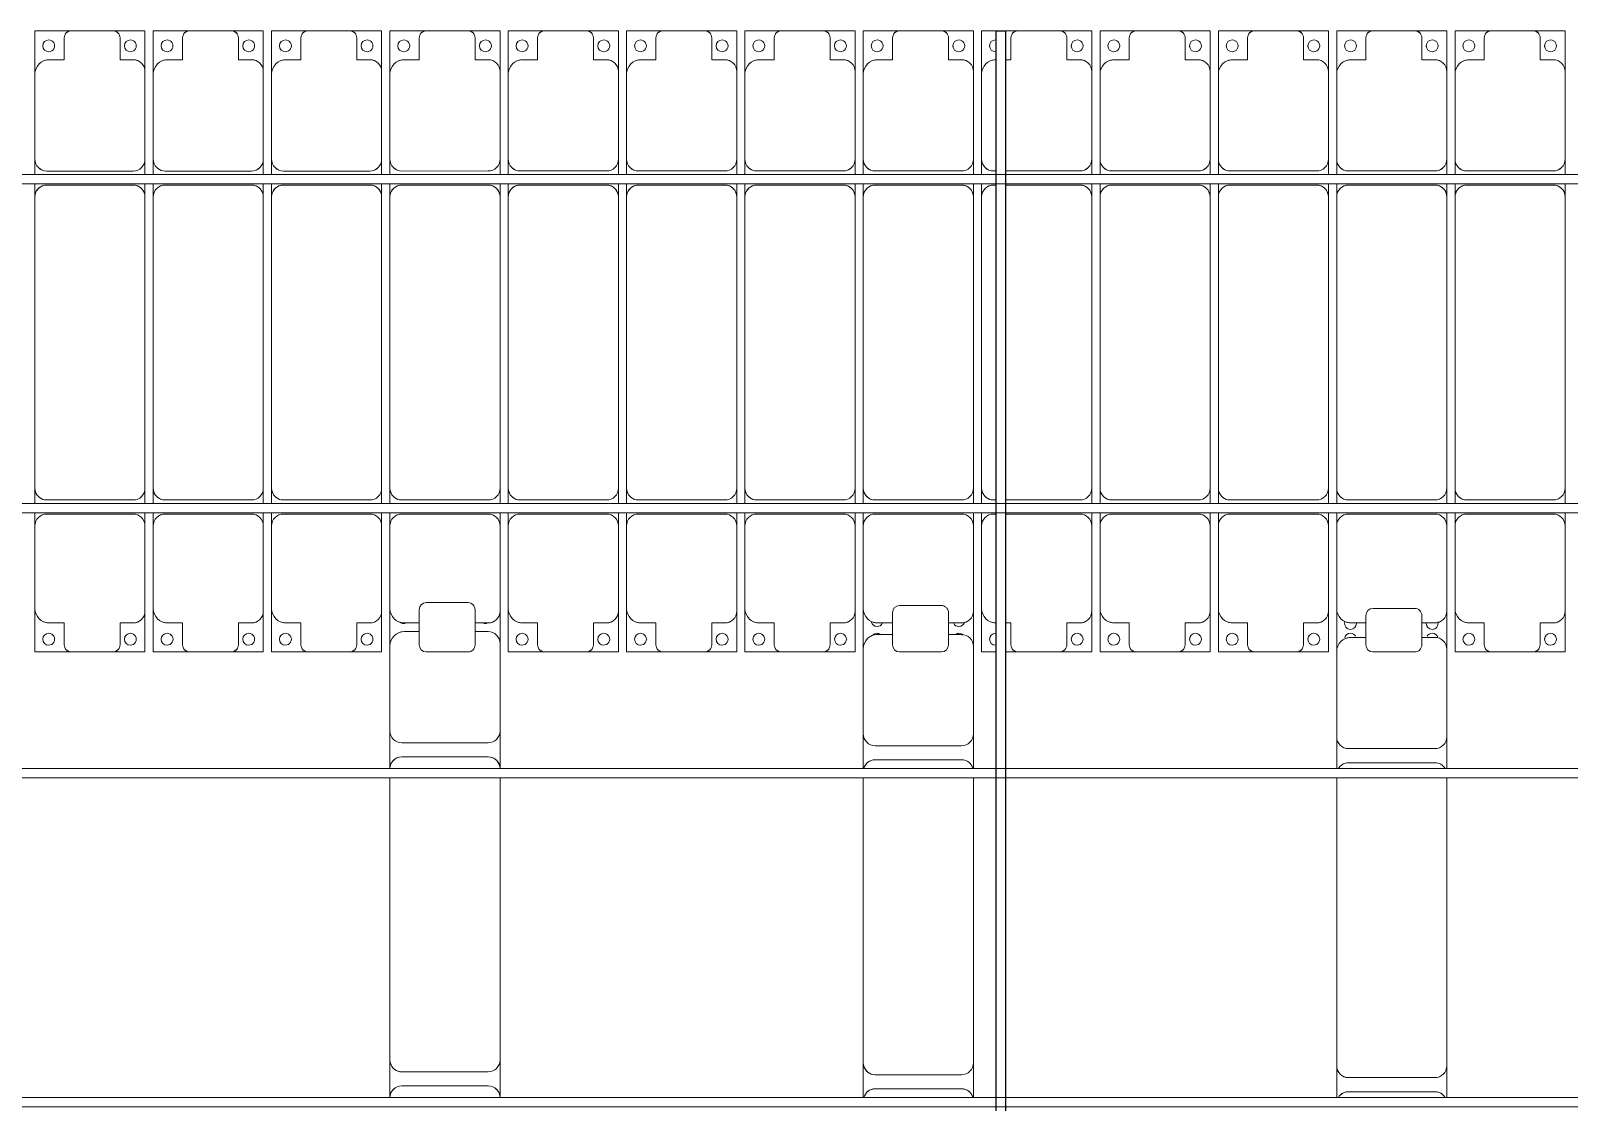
# Model space of a CAD drawing. Header units: millimetres. Extents: x -178706 to 107777, y -87310 to 933.
# Drawn here: x -36641 to -30141, y -44021 to -39494 of the extents above; entities that cross this region are included whole.
import ezdxf

# ---------------------------------------------------------------- set-up
doc = ezdxf.new("R2010")
doc.units = ezdxf.units.MM
doc.layers.add('A-GENM', color=13, linetype='Continuous', lineweight=9)
doc.layers.add('S-BEAM', color=12, linetype='Continuous', lineweight=9)

# ---------------------------------------------------------------- blocks, each defined once
blk = doc.blocks.new('Dầm C52 - Dầm C52-22346-BỐ TRÍ KHUNG KẾT CẤU BÈ PIN 04')
at = {"layer": 'S-BEAM', "color": 1}
for p, q in [((-87623.4, 20), (87623.4, 20)), ((87623.4, -20), (-87623.4, -20))]:
    blk.add_line(p, q, dxfattribs=at)
blk = doc.blocks.new('Dầm C52 - Hộp 40x60-15955-BỐ TRÍ KHUNG KẾT CẤU BÈ PIN 04')
at = {"layer": 'S-BEAM', "color": 3, "lineweight": 25}
for p, q in [((-20146.3, 20), (20146.3, 20)), ((20146.3, 20), (20146.3, -20)), ((20146.3, -20), (-20146.3, -20))]:
    blk.add_line(p, q, dxfattribs=at)
blk = doc.blocks.new('Dải phao đi lại kèm đỡ invester - DẢI PHAO ĐI LẠI-17150-BỐ TRÍ KHUNG KẾT CẤU BÈ PIN 04')
at = {"layer": 'A-GENM', "color": 7}
for p, q in [((7758.4, 1312.2), (7911.8, 1312.2)), ((7758.4, 1129.7), (7758.4, 1312.2)), ((8088.2, 1312.2), (7911.8, 1312.2)), ((8088.2, 1312.2), (8223.4, 1312.2)), ((8223.4, 1312.2), (8223.4, 1139.7)), ((8258.4, 1312.2), (8411.8, 1312.2)), ((8258.4, 1129.7), (8258.4, 1312.2)), ((8588.2, 1312.2), (8411.8, 1312.2)), ((8588.2, 1312.2), (8723.4, 1312.2)), ((8723.4, 1312.2), (8723.4, 1139.7)), ((8758.4, 1312.2), (8911.8, 1312.2)), ((8758.4, 1129.7), (8758.4, 1312.2)), ((9088.2, 1312.2), (8911.8, 1312.2)), ((9088.2, 1312.2), (9223.4, 1312.2)), ((9223.4, 1312.2), (9223.4, 1139.7)), ((9258.4, 1312.2), (9411.8, 1312.2)), ((9258.4, 1129.7), (9258.4, 1312.2)), ((9588.2, 1312.2), (9411.8, 1312.2)), ((9588.2, 1312.2), (9723.4, 1312.2)), ((9723.4, 1312.2), (9723.4, 1139.7)), ((9758.4, 1312.2), (9911.8, 1312.2)), ((9758.4, 1129.7), (9758.4, 1312.2)), ((10088.2, 1312.2), (9911.8, 1312.2)), ((10088.2, 1312.2), (10223.4, 1312.2)), ((10223.4, 1312.2), (10223.4, 1139.7)), ((10258.4, 1312.2), (10411.8, 1312.2)), ((10258.4, 1129.7), (10258.4, 1312.2)), ((10588.2, 1312.2), (10411.8, 1312.2)), ((10588.2, 1312.2), (10723.4, 1312.2)), ((10723.4, 1312.2), (10723.4, 1139.7)), ((10758.4, 1312.2), (10911.8, 1312.2)), ((10758.4, 1129.7), (10758.4, 1312.2)), ((11088.2, 1312.2), (10911.8, 1312.2)), ((11088.2, 1312.2), (11223.4, 1312.2)), ((11223.4, 1312.2), (11223.4, 1139.7)), ((11258.4, 1312.2), (11411.8, 1312.2)), ((11258.4, 1129.7), (11258.4, 1312.2)), ((11588.2, 1312.2), (11411.8, 1312.2)), ((11588.2, 1312.2), (11723.4, 1312.2)), ((11723.4, 1312.2), (11723.4, 1139.7)), ((11758.4, 1312.2), (11819.8, 1312.2)), ((11758.4, 1129.7), (11758.4, 1312.2)), ((11859.8, 1312.2), (11911.8, 1312.2)), ((12088.2, 1312.2), (11911.8, 1312.2)), ((12088.2, 1312.2), (12223.4, 1312.2)), ((12223.4, 1312.2), (12223.4, 1139.7)), ((12258.4, 1312.2), (12411.8, 1312.2)), ((12258.4, 1129.7), (12258.4, 1312.2)), ((12588.2, 1312.2), (12411.8, 1312.2)), ((12588.2, 1312.2), (12723.4, 1312.2)), ((12723.4, 1312.2), (12723.4, 1139.7)), ((12758.4, 1312.2), (12911.8, 1312.2)), ((12758.4, 1129.7), (12758.4, 1312.2)), ((13088.2, 1312.2), (12911.8, 1312.2)), ((13088.2, 1312.2), (13223.4, 1312.2)), ((13223.4, 1312.2), (13223.4, 1139.7)), ((13258.4, 1312.2), (13411.8, 1312.2)), ((13258.4, 1129.7), (13258.4, 1312.2)), ((13588.2, 1312.2), (13411.8, 1312.2)), ((13588.2, 1312.2), (13723.4, 1312.2)), ((13723.4, 1312.2), (13723.4, 1139.7)), ((13758.4, 1312.2), (13911.8, 1312.2)), ((13758.4, 1129.7), (13758.4, 1312.2)), ((14088.2, 1312.2), (13911.8, 1312.2)), ((14088.2, 1312.2), (14223.4, 1312.2)), ((14223.4, 1312.2), (14223.4, 1139.7)), ((7881.8, 1282.2), (7881.8, 1189.7)), ((8118.2, 1189.7), (8118.2, 1282.2)), ((8381.8, 1282.2), (8381.8, 1189.7)), ((8618.2, 1189.7), (8618.2, 1282.2)), ((8881.8, 1282.2), (8881.8, 1189.7)), ((9118.2, 1189.7), (9118.2, 1282.2)), ((9381.8, 1282.2), (9381.8, 1189.7)), ((9618.2, 1189.7), (9618.2, 1282.2)), ((9881.8, 1282.2), (9881.8, 1189.7)), ((10118.2, 1189.7), (10118.2, 1282.2)), ((10381.8, 1282.2), (10381.8, 1189.7)), ((10618.2, 1189.7), (10618.2, 1282.2)), ((10881.8, 1282.2), (10881.8, 1189.7)), ((11118.2, 1189.7), (11118.2, 1282.2)), ((11381.8, 1282.2), (11381.8, 1189.7)), ((11618.2, 1189.7), (11618.2, 1282.2)), ((11881.8, 1282.2), (11881.8, 1189.7)), ((12118.2, 1189.7), (12118.2, 1282.2)), ((12381.8, 1282.2), (12381.8, 1189.7)), ((12618.2, 1189.7), (12618.2, 1282.2)), ((12881.8, 1282.2), (12881.8, 1189.7)), ((13118.2, 1189.7), (13118.2, 1282.2)), ((13381.8, 1282.2), (13381.8, 1189.7)), ((13618.2, 1189.7), (13618.2, 1282.2)), ((13881.8, 1282.2), (13881.8, 1189.7)), ((14118.2, 1189.7), (14118.2, 1282.2)), ((7881.8, 1189.7), (7818.4, 1189.7)), ((8173.4, 1189.7), (8118.2, 1189.7)), ((8381.8, 1189.7), (8318.4, 1189.7)), ((8673.4, 1189.7), (8618.2, 1189.7)), ((8881.8, 1189.7), (8818.4, 1189.7)), ((9173.4, 1189.7), (9118.2, 1189.7)), ((9381.8, 1189.7), (9318.4, 1189.7)), ((9673.4, 1189.7), (9618.2, 1189.7)), ((9881.8, 1189.7), (9818.4, 1189.7)), ((10173.4, 1189.7), (10118.2, 1189.7)), ((10381.8, 1189.7), (10318.4, 1189.7)), ((10673.4, 1189.7), (10618.2, 1189.7)), ((10881.8, 1189.7), (10818.4, 1189.7)), ((11173.4, 1189.7), (11118.2, 1189.7)), ((11381.8, 1189.7), (11318.4, 1189.7)), ((11673.4, 1189.7), (11618.2, 1189.7)), ((11881.8, 1189.7), (11859.8, 1189.7)), ((12173.4, 1189.7), (12118.2, 1189.7)), ((12381.8, 1189.7), (12318.4, 1189.7)), ((12673.4, 1189.7), (12618.2, 1189.7)), ((12881.8, 1189.7), (12818.4, 1189.7)), ((13173.4, 1189.7), (13118.2, 1189.7)), ((13381.8, 1189.7), (13318.4, 1189.7)), ((13673.4, 1189.7), (13618.2, 1189.7)), ((13881.8, 1189.7), (13818.4, 1189.7)), ((14173.4, 1189.7), (14118.2, 1189.7)), ((7758.4, 1129.7), (7758.4, 769.7)), ((8223.4, 769.7), (8223.4, 1139.7)), ((8258.4, 1129.7), (8258.4, 769.7)), ((8723.4, 769.7), (8723.4, 1139.7)), ((8758.4, 1129.7), (8758.4, 769.7)), ((9223.4, 769.7), (9223.4, 1139.7)), ((9258.4, 1129.7), (9258.4, 769.7)), ((9723.4, 769.7), (9723.4, 1139.7)), ((9758.4, 1129.7), (9758.4, 769.7)), ((10223.4, 769.7), (10223.4, 1139.7)), ((10258.4, 1129.7), (10258.4, 769.7)), ((10723.4, 769.7), (10723.4, 1139.7)), ((10758.4, 1129.7), (10758.4, 769.7)), ((11223.4, 769.7), (11223.4, 1139.7)), ((11258.4, 1129.7), (11258.4, 769.7)), ((11723.4, 769.7), (11723.4, 1139.7)), ((11758.4, 1129.7), (11758.4, 769.7)), ((12223.4, 769.7), (12223.4, 1139.7)), ((12258.4, 1129.7), (12258.4, 769.7)), ((12723.4, 769.7), (12723.4, 1139.7)), ((12758.4, 1129.7), (12758.4, 769.7)), ((13223.4, 769.7), (13223.4, 1139.7)), ((13258.4, 1129.7), (13258.4, 769.7)), ((13723.4, 769.7), (13723.4, 1139.7)), ((13758.4, 1129.7), (13758.4, 769.7)), ((14223.4, 769.7), (14223.4, 1139.7)), ((7758.4, 705.3), (7758.4, 769.7)), ((7808.4, 719.7), (8173.4, 719.7)), ((8223.4, 769.7), (8223.4, 705.3)), ((8258.4, 705.3), (8258.4, 769.7)), ((8308.4, 719.7), (8673.4, 719.7)), ((8723.4, 769.7), (8723.4, 705.3)), ((8758.4, 705.3), (8758.4, 769.7)), ((8808.4, 719.7), (9173.4, 719.7)), ((9223.4, 769.7), (9223.4, 705.3)), ((9258.4, 705.3), (9258.4, 769.7)), ((9308.4, 719.7), (9673.4, 719.7)), ((9723.4, 769.7), (9723.4, 705.3)), ((9758.4, 705.3), (9758.4, 769.7)), ((9808.4, 719.7), (10173.4, 719.7)), ((10223.4, 769.7), (10223.4, 705.3)), ((10258.4, 705.3), (10258.4, 769.7)), ((10308.4, 719.7), (10673.4, 719.7)), ((10723.4, 769.7), (10723.4, 705.3)), ((10758.4, 705.3), (10758.4, 769.7)), ((10808.4, 719.7), (11173.4, 719.7)), ((11223.4, 769.7), (11223.4, 705.3)), ((11258.4, 705.3), (11258.4, 769.7)), ((11308.4, 719.7), (11673.4, 719.7)), ((11723.4, 769.7), (11723.4, 705.3)), ((11758.4, 705.3), (11758.4, 769.7)), ((11808.4, 719.7), (11819.8, 719.7)), ((11859.8, 719.7), (12173.4, 719.7)), ((12223.4, 769.7), (12223.4, 705.3)), ((12258.4, 705.3), (12258.4, 769.7)), ((12308.4, 719.7), (12673.4, 719.7)), ((12723.4, 769.7), (12723.4, 705.3)), ((12758.4, 705.3), (12758.4, 769.7)), ((12808.4, 719.7), (13173.4, 719.7)), ((13223.4, 769.7), (13223.4, 705.3)), ((13258.4, 705.3), (13258.4, 769.7)), ((13308.4, 719.7), (13673.4, 719.7)), ((13723.4, 769.7), (13723.4, 705.3)), ((13758.4, 705.3), (13758.4, 769.7)), ((13808.4, 719.7), (14173.4, 719.7)), ((14223.4, 769.7), (14223.4, 705.3)), ((7758.4, 610.3), (7758.4, 665.3)), ((8173.4, 660.3), (7808.4, 660.3)), ((8223.4, 665.3), (8223.4, 610.3)), ((8258.4, 610.3), (8258.4, 665.3)), ((8673.4, 660.3), (8308.4, 660.3)), ((8723.4, 665.3), (8723.4, 610.3)), ((8758.4, 610.3), (8758.4, 665.3)), ((9173.4, 660.3), (8808.4, 660.3)), ((9223.4, 665.3), (9223.4, 610.3)), ((9258.4, 610.3), (9258.4, 665.3)), ((9673.4, 660.3), (9308.4, 660.3)), ((9723.4, 665.3), (9723.4, 610.3)), ((9758.4, 610.3), (9758.4, 665.3)), ((10173.4, 660.3), (9808.4, 660.3)), ((10223.4, 665.3), (10223.4, 610.3)), ((10258.4, 610.3), (10258.4, 665.3)), ((10673.4, 660.3), (10308.4, 660.3)), ((10723.4, 665.3), (10723.4, 610.3)), ((10758.4, 610.3), (10758.4, 665.3)), ((11173.4, 660.3), (10808.4, 660.3)), ((11223.4, 665.3), (11223.4, 610.3)), ((11258.4, 610.3), (11258.4, 665.3)), ((11673.4, 660.3), (11308.4, 660.3)), ((11723.4, 665.3), (11723.4, 610.3)), ((11758.4, 610.3), (11758.4, 665.3)), ((11819.8, 660.3), (11808.4, 660.3)), ((12173.4, 660.3), (11859.8, 660.3)), ((12223.4, 665.3), (12223.4, 610.3)), ((12258.4, 610.3), (12258.4, 665.3)), ((12673.4, 660.3), (12308.4, 660.3)), ((12723.4, 665.3), (12723.4, 610.3)), ((12758.4, 610.3), (12758.4, 665.3)), ((13173.4, 660.3), (12808.4, 660.3)), ((13223.4, 665.3), (13223.4, 610.3)), ((13258.4, 610.3), (13258.4, 665.3)), ((13673.4, 660.3), (13308.4, 660.3)), ((13723.4, 665.3), (13723.4, 610.3)), ((13758.4, 610.3), (13758.4, 665.3)), ((14173.4, 660.3), (13808.4, 660.3)), ((14223.4, 665.3), (14223.4, 610.3)), ((7758.4, 610.3), (7758.4, -620.3)), ((8223.4, -620.3), (8223.4, 610.3)), ((8258.4, 610.3), (8258.4, -620.3)), ((8723.4, -620.3), (8723.4, 610.3)), ((8758.4, 610.3), (8758.4, -620.3)), ((9223.4, -620.3), (9223.4, 610.3)), ((9258.4, 610.3), (9258.4, -620.3)), ((9723.4, -620.3), (9723.4, 610.3)), ((9758.4, 610.3), (9758.4, -620.3)), ((10223.4, -620.3), (10223.4, 610.3)), ((10258.4, 610.3), (10258.4, -620.3)), ((10723.4, -620.3), (10723.4, 610.3)), ((10758.4, 610.3), (10758.4, -620.3)), ((11223.4, -620.3), (11223.4, 610.3)), ((11258.4, 610.3), (11258.4, -620.3)), ((11723.4, -620.3), (11723.4, 610.3)), ((11758.4, 610.3), (11758.4, -620.3)), ((12223.4, -620.3), (12223.4, 610.3)), ((12258.4, 610.3), (12258.4, -620.3)), ((12723.4, -620.3), (12723.4, 610.3)), ((12758.4, 610.3), (12758.4, -620.3)), ((13223.4, -620.3), (13223.4, 610.3)), ((13258.4, 610.3), (13258.4, -620.3)), ((13723.4, -620.3), (13723.4, 610.3)), ((13758.4, 610.3), (13758.4, -620.3)), ((14223.4, -620.3), (14223.4, 610.3)), ((7758.4, -684.7), (7758.4, -620.3)), ((8223.4, -620.3), (8223.4, -684.7)), ((8258.4, -684.7), (8258.4, -620.3)), ((8723.4, -620.3), (8723.4, -684.7)), ((8758.4, -684.7), (8758.4, -620.3)), ((9223.4, -620.3), (9223.4, -684.7)), ((9258.4, -684.7), (9258.4, -620.3)), ((9723.4, -620.3), (9723.4, -684.7)), ((9758.4, -684.7), (9758.4, -620.3)), ((10223.4, -620.3), (10223.4, -684.7)), ((10258.4, -684.7), (10258.4, -620.3)), ((10723.4, -620.3), (10723.4, -684.7)), ((10758.4, -684.7), (10758.4, -620.3)), ((11223.4, -620.3), (11223.4, -684.7)), ((11258.4, -684.7), (11258.4, -620.3)), ((11723.4, -620.3), (11723.4, -684.7)), ((11758.4, -684.7), (11758.4, -620.3)), ((12223.4, -620.3), (12223.4, -684.7)), ((12258.4, -684.7), (12258.4, -620.3)), ((12723.4, -620.3), (12723.4, -684.7)), ((12758.4, -684.7), (12758.4, -620.3)), ((13223.4, -620.3), (13223.4, -684.7)), ((13258.4, -684.7), (13258.4, -620.3)), ((13723.4, -620.3), (13723.4, -684.7)), ((13758.4, -684.7), (13758.4, -620.3)), ((14223.4, -620.3), (14223.4, -684.7)), ((7808.4, -670.3), (8173.4, -670.3)), ((8308.4, -670.3), (8673.4, -670.3)), ((8808.4, -670.3), (9173.4, -670.3)), ((9308.4, -670.3), (9673.4, -670.3)), ((9808.4, -670.3), (10173.4, -670.3)), ((10308.4, -670.3), (10673.4, -670.3)), ((10808.4, -670.3), (11173.4, -670.3)), ((11308.4, -670.3), (11673.4, -670.3)), ((11808.4, -670.3), (11819.8, -670.3)), ((11859.8, -670.3), (12173.4, -670.3)), ((12308.4, -670.3), (12673.4, -670.3)), ((12808.4, -670.3), (13173.4, -670.3)), ((13308.4, -670.3), (13673.4, -670.3)), ((13808.4, -670.3), (14173.4, -670.3)), ((7758.4, -779.7), (7758.4, -724.7)), ((7758.4, -779.7), (7758.4, -1129.7)), ((8173.4, -729.7), (7808.4, -729.7)), ((8223.4, -724.7), (8223.4, -779.7)), ((8223.4, -1139.7), (8223.4, -779.7)), ((8258.4, -779.7), (8258.4, -724.7)), ((8258.4, -779.7), (8258.4, -1129.7)), ((8673.4, -729.7), (8308.4, -729.7)), ((8723.4, -724.7), (8723.4, -779.7)), ((8723.4, -1139.7), (8723.4, -779.7)), ((8758.4, -779.7), (8758.4, -724.7)), ((8758.4, -779.7), (8758.4, -1129.7)), ((9173.4, -729.7), (8808.4, -729.7)), ((9223.4, -724.7), (9223.4, -779.7)), ((9223.4, -1139.7), (9223.4, -779.7)), ((9258.4, -779.7), (9258.4, -724.7)), ((9258.4, -779.7), (9258.4, -1129.7)), ((9673.4, -729.7), (9308.4, -729.7)), ((9723.4, -724.7), (9723.4, -779.7)), ((9723.4, -1139.7), (9723.4, -779.7)), ((9758.4, -779.7), (9758.4, -724.7)), ((9758.4, -779.7), (9758.4, -1129.7)), ((10173.4, -729.7), (9808.4, -729.7)), ((10223.4, -724.7), (10223.4, -779.7)), ((10223.4, -1139.7), (10223.4, -779.7)), ((10258.4, -779.7), (10258.4, -724.7)), ((10258.4, -779.7), (10258.4, -1129.7)), ((10673.4, -729.7), (10308.4, -729.7)), ((10723.4, -724.7), (10723.4, -779.7)), ((10723.4, -1139.7), (10723.4, -779.7)), ((10758.4, -779.7), (10758.4, -724.7)), ((10758.4, -779.7), (10758.4, -1129.7)), ((11173.4, -729.7), (10808.4, -729.7)), ((11223.4, -724.7), (11223.4, -779.7)), ((11223.4, -1139.7), (11223.4, -779.7)), ((11258.4, -779.7), (11258.4, -724.7)), ((11258.4, -779.7), (11258.4, -1129.7)), ((11673.4, -729.7), (11308.4, -729.7)), ((11723.4, -724.7), (11723.4, -779.7)), ((11723.4, -1139.7), (11723.4, -779.7)), ((11758.4, -779.7), (11758.4, -724.7)), ((11758.4, -779.7), (11758.4, -1129.7)), ((11819.8, -729.7), (11808.4, -729.7)), ((12173.4, -729.7), (11859.8, -729.7)), ((12223.4, -724.7), (12223.4, -779.7)), ((12223.4, -1139.7), (12223.4, -779.7)), ((12258.4, -779.7), (12258.4, -724.7)), ((12258.4, -779.7), (12258.4, -1129.7)), ((12673.4, -729.7), (12308.4, -729.7)), ((12723.4, -724.7), (12723.4, -779.7)), ((12723.4, -1139.7), (12723.4, -779.7)), ((12758.4, -779.7), (12758.4, -724.7)), ((12758.4, -779.7), (12758.4, -1129.7)), ((13173.4, -729.7), (12808.4, -729.7)), ((13223.4, -724.7), (13223.4, -779.7)), ((13223.4, -1139.7), (13223.4, -779.7)), ((13258.4, -779.7), (13258.4, -724.7)), ((13258.4, -779.7), (13258.4, -1129.7)), ((13673.4, -729.7), (13308.4, -729.7)), ((13723.4, -724.7), (13723.4, -779.7)), ((13723.4, -1139.7), (13723.4, -779.7)), ((13758.4, -779.7), (13758.4, -724.7)), ((13758.4, -779.7), (13758.4, -1129.7)), ((14173.4, -729.7), (13808.4, -729.7)), ((14223.4, -724.7), (14223.4, -779.7)), ((14223.4, -1139.7), (14223.4, -779.7)), ((7758.4, -1312.2), (7758.4, -1129.7)), ((8223.4, -1139.7), (8223.4, -1312.2)), ((8258.4, -1312.2), (8258.4, -1129.7)), ((8723.4, -1139.7), (8723.4, -1312.2)), ((8758.4, -1312.2), (8758.4, -1129.7)), ((9223.4, -1139.7), (9223.4, -1312.2)), ((9258.4, -1286.5), (9258.4, -1129.7)), ((9723.4, -1139.7), (9723.4, -1276.5)), ((9758.4, -1312.2), (9758.4, -1129.7)), ((10223.4, -1139.7), (10223.4, -1312.2)), ((10258.4, -1312.2), (10258.4, -1129.7)), ((10723.4, -1139.7), (10723.4, -1312.2)), ((10758.4, -1312.2), (10758.4, -1129.7)), ((11223.4, -1139.7), (11223.4, -1312.2)), ((11258.4, -1298.7), (11258.4, -1129.7)), ((11723.4, -1139.7), (11723.4, -1288.7)), ((11758.4, -1312.2), (11758.4, -1129.7)), ((12223.4, -1139.7), (12223.4, -1312.2)), ((12258.4, -1312.2), (12258.4, -1129.7)), ((12723.4, -1139.7), (12723.4, -1312.2)), ((12758.4, -1312.2), (12758.4, -1129.7)), ((13223.4, -1139.7), (13223.4, -1312.2)), ((13258.4, -1310.9), (13258.4, -1129.7)), ((13723.4, -1139.7), (13723.4, -1300.9)), ((13758.4, -1312.2), (13758.4, -1129.7)), ((14223.4, -1139.7), (14223.4, -1312.2)), ((7818.4, -1189.7), (7881.8, -1189.7)), ((7881.8, -1189.7), (7881.8, -1282.2)), ((8118.2, -1282.2), (8118.2, -1189.7)), ((8118.2, -1189.7), (8173.4, -1189.7)), ((8318.4, -1189.7), (8381.8, -1189.7)), ((8381.8, -1189.7), (8381.8, -1282.2)), ((8618.2, -1282.2), (8618.2, -1189.7)), ((8618.2, -1189.7), (8673.4, -1189.7)), ((8818.4, -1189.7), (8881.8, -1189.7)), ((8881.8, -1189.7), (8881.8, -1282.2)), ((9118.2, -1282.2), (9118.2, -1189.7)), ((9118.2, -1189.7), (9173.4, -1189.7)), ((9318.4, -1189.7), (9381.8, -1189.7)), ((9381.8, -1189.7), (9381.8, -1282.2)), ((9618.2, -1282.2), (9618.2, -1189.7)), ((9618.2, -1189.7), (9673.4, -1189.7)), ((9818.4, -1189.7), (9881.8, -1189.7)), ((9881.8, -1189.7), (9881.8, -1282.2)), ((10118.2, -1282.2), (10118.2, -1189.7)), ((10118.2, -1189.7), (10173.4, -1189.7)), ((10318.4, -1189.7), (10381.8, -1189.7)), ((10381.8, -1189.7), (10381.8, -1282.2)), ((10618.2, -1282.2), (10618.2, -1189.7)), ((10618.2, -1189.7), (10673.4, -1189.7)), ((10818.4, -1189.7), (10881.8, -1189.7)), ((10881.8, -1189.7), (10881.8, -1282.2)), ((11118.2, -1282.2), (11118.2, -1189.7)), ((11118.2, -1189.7), (11173.4, -1189.7)), ((11318.4, -1189.7), (11381.8, -1189.7)), ((11381.8, -1189.7), (11381.8, -1282.2)), ((11618.2, -1282.2), (11618.2, -1189.7)), ((11618.2, -1189.7), (11673.4, -1189.7)), ((11859.8, -1189.7), (11881.8, -1189.7)), ((11881.8, -1189.7), (11881.8, -1282.2)), ((12118.2, -1282.2), (12118.2, -1189.7)), ((12118.2, -1189.7), (12173.4, -1189.7)), ((12318.4, -1189.7), (12381.8, -1189.7)), ((12381.8, -1189.7), (12381.8, -1282.2)), ((12618.2, -1282.2), (12618.2, -1189.7)), ((12618.2, -1189.7), (12673.4, -1189.7)), ((12818.4, -1189.7), (12881.8, -1189.7)), ((12881.8, -1189.7), (12881.8, -1282.2)), ((13118.2, -1282.2), (13118.2, -1189.7)), ((13118.2, -1189.7), (13173.4, -1189.7)), ((13318.4, -1189.7), (13381.8, -1189.7)), ((13381.8, -1189.7), (13381.8, -1282.2)), ((13618.2, -1282.2), (13618.2, -1189.7)), ((13618.2, -1189.7), (13673.4, -1189.7)), ((13818.4, -1189.7), (13881.8, -1189.7)), ((13881.8, -1189.7), (13881.8, -1282.2)), ((14118.2, -1282.2), (14118.2, -1189.7)), ((14118.2, -1189.7), (14173.4, -1189.7)), ((7911.8, -1312.2), (7758.4, -1312.2)), ((7911.8, -1312.2), (8088.2, -1312.2)), ((8223.4, -1312.2), (8088.2, -1312.2)), ((8411.8, -1312.2), (8258.4, -1312.2)), ((8411.8, -1312.2), (8588.2, -1312.2)), ((8723.4, -1312.2), (8588.2, -1312.2)), ((8911.8, -1312.2), (8758.4, -1312.2)), ((8911.8, -1312.2), (9088.2, -1312.2)), ((9223.4, -1312.2), (9088.2, -1312.2)), ((9411.8, -1312.2), (9588.2, -1312.2)), ((9911.8, -1312.2), (9758.4, -1312.2)), ((9911.8, -1312.2), (10088.2, -1312.2)), ((10223.4, -1312.2), (10088.2, -1312.2)), ((10411.8, -1312.2), (10258.4, -1312.2)), ((10411.8, -1312.2), (10588.2, -1312.2)), ((10723.4, -1312.2), (10588.2, -1312.2)), ((10911.8, -1312.2), (10758.4, -1312.2)), ((10911.8, -1312.2), (11088.2, -1312.2)), ((11223.4, -1312.2), (11088.2, -1312.2)), ((11411.8, -1312.2), (11588.2, -1312.2)), ((11819.8, -1312.2), (11758.4, -1312.2)), ((11911.8, -1312.2), (11859.8, -1312.2)), ((11911.8, -1312.2), (12088.2, -1312.2)), ((12223.4, -1312.2), (12088.2, -1312.2)), ((12411.8, -1312.2), (12258.4, -1312.2)), ((12411.8, -1312.2), (12588.2, -1312.2)), ((12723.4, -1312.2), (12588.2, -1312.2)), ((12911.8, -1312.2), (12758.4, -1312.2)), ((12911.8, -1312.2), (13088.2, -1312.2)), ((13223.4, -1312.2), (13088.2, -1312.2)), ((13411.8, -1312.2), (13588.2, -1312.2)), ((13911.8, -1312.2), (13758.4, -1312.2)), ((13911.8, -1312.2), (14088.2, -1312.2)), ((14223.4, -1312.2), (14088.2, -1312.2))]:
    blk.add_line(p, q, dxfattribs=at)
for centre, radius, start, end in [((7911.8, 1282.2), 30, 90, 180), ((7911.8, 1282.2), 30, 90, 150), ((8088.2, 1282.2), 30, 360, 90), ((8088.2, 1282.2), 30, 30, 90), ((8411.8, 1282.2), 30, 90, 180), ((8411.8, 1282.2), 30, 90, 150), ((8588.2, 1282.2), 30, 360, 90), ((8588.2, 1282.2), 30, 30, 90), ((8911.8, 1282.2), 30, 90, 180), ((8911.8, 1282.2), 30, 90, 150), ((9088.2, 1282.2), 30, 360, 90), ((9088.2, 1282.2), 30, 30, 90), ((9411.8, 1282.2), 30, 90, 180), ((9411.8, 1282.2), 30, 90, 150), ((9588.2, 1282.2), 30, 360, 90), ((9588.2, 1282.2), 30, 30, 90), ((9911.8, 1282.2), 30, 90, 180), ((9911.8, 1282.2), 30, 90, 150), ((10088.2, 1282.2), 30, 360, 90), ((10088.2, 1282.2), 30, 30, 90), ((10411.8, 1282.2), 30, 90, 180), ((10411.8, 1282.2), 30, 90, 150), ((10588.2, 1282.2), 30, 360, 90), ((10588.2, 1282.2), 30, 30, 90), ((10911.8, 1282.2), 30, 90, 180), ((10911.8, 1282.2), 30, 90, 150), ((11088.2, 1282.2), 30, 360, 90), ((11088.2, 1282.2), 30, 30, 90), ((11411.8, 1282.2), 30, 90, 180), ((11411.8, 1282.2), 30, 90, 150), ((11588.2, 1282.2), 30, 360, 90), ((11588.2, 1282.2), 30, 30, 90), ((11911.8, 1282.2), 30, 90, 180), ((11911.8, 1282.2), 30, 90, 150), ((12088.2, 1282.2), 30, 360, 90), ((12088.2, 1282.2), 30, 30, 90), ((12411.8, 1282.2), 30, 90, 180), ((12411.8, 1282.2), 30, 90, 150), ((12588.2, 1282.2), 30, 360, 90), ((12588.2, 1282.2), 30, 30, 90), ((12911.8, 1282.2), 30, 90, 180), ((12911.8, 1282.2), 30, 90, 150), ((13088.2, 1282.2), 30, 360, 90), ((13088.2, 1282.2), 30, 30, 90), ((13411.8, 1282.2), 30, 90, 180), ((13411.8, 1282.2), 30, 90, 150), ((13588.2, 1282.2), 30, 360, 90), ((13588.2, 1282.2), 30, 30, 90), ((13911.8, 1282.2), 30, 90, 180), ((13911.8, 1282.2), 30, 90, 150), ((14088.2, 1282.2), 30, 360, 90), ((14088.2, 1282.2), 30, 30, 90), ((7816.8, 1248.6), 25, 90, 270), ((7816.8, 1248.6), 25, 270, 90), ((8161.8, 1248.6), 25, 90, 270), ((8161.8, 1248.6), 25, 180, 195), ((8161.8, 1248.6), 25, 270, 90), ((8316.8, 1248.6), 25, 90, 270), ((8316.8, 1248.6), 25, 270, 90), ((8661.8, 1248.6), 25, 90, 270), ((8661.8, 1248.6), 25, 180, 195), ((8661.8, 1248.6), 25, 270, 90), ((8816.8, 1248.6), 25, 90, 270), ((8816.8, 1248.6), 25, 270, 90), ((9161.8, 1248.6), 25, 90, 270), ((9161.8, 1248.6), 25, 180, 195), ((9161.8, 1248.6), 25, 270, 90), ((9316.8, 1248.6), 25, 90, 270), ((9316.8, 1248.6), 25, 270, 90), ((9661.8, 1248.6), 25, 90, 270), ((9661.8, 1248.6), 25, 180, 195), ((9661.8, 1248.6), 25, 270, 90), ((9816.8, 1248.6), 25, 90, 270), ((9816.8, 1248.6), 25, 270, 90), ((10161.8, 1248.6), 25, 90, 270), ((10161.8, 1248.6), 25, 180, 195), ((10161.8, 1248.6), 25, 270, 90), ((10316.8, 1248.6), 25, 90, 270), ((10316.8, 1248.6), 25, 270, 90), ((10661.8, 1248.6), 25, 90, 270), ((10661.8, 1248.6), 25, 180, 195), ((10661.8, 1248.6), 25, 270, 90), ((10816.8, 1248.6), 25, 90, 270), ((10816.8, 1248.6), 25, 270, 90), ((11161.8, 1248.6), 25, 90, 270), ((11161.8, 1248.6), 25, 180, 195), ((11161.8, 1248.6), 25, 270, 90), ((11316.8, 1248.6), 25, 90, 270), ((11316.8, 1248.6), 25, 270, 90), ((11661.8, 1248.6), 25, 90, 270), ((11661.8, 1248.6), 25, 180, 195), ((11661.8, 1248.6), 25, 270, 90), ((11816.8, 1248.6), 25, 90, 270), ((12161.8, 1248.6), 25, 90, 270), ((12161.8, 1248.6), 25, 180, 195), ((12161.8, 1248.6), 25, 270, 90), ((12316.8, 1248.6), 25, 90, 270), ((12316.8, 1248.6), 25, 270, 90), ((12661.8, 1248.6), 25, 90, 270), ((12661.8, 1248.6), 25, 180, 195), ((12661.8, 1248.6), 25, 270, 90), ((12816.8, 1248.6), 25, 90, 270), ((12816.8, 1248.6), 25, 270, 90), ((13161.8, 1248.6), 25, 90, 270), ((13161.8, 1248.6), 25, 180, 195), ((13161.8, 1248.6), 25, 270, 90), ((13316.8, 1248.6), 25, 90, 270), ((13316.8, 1248.6), 25, 270, 90), ((13661.8, 1248.6), 25, 90, 270), ((13661.8, 1248.6), 25, 180, 195), ((13661.8, 1248.6), 25, 270, 90), ((13816.8, 1248.6), 25, 90, 270), ((13816.8, 1248.6), 25, 270, 90), ((14161.8, 1248.6), 25, 90, 270), ((14161.8, 1248.6), 25, 180, 195), ((14161.8, 1248.6), 25, 270, 90), ((7818.4, 1129.7), 60, 90, 180), ((7818.4, 1129.7), 60, 90, 120), ((8173.4, 1139.7), 50, 0, 90), ((8173.4, 1139.7), 50, 45, 90), ((8318.4, 1129.7), 60, 90, 180), ((8318.4, 1129.7), 60, 90, 120), ((8673.4, 1139.7), 50, 0, 90), ((8673.4, 1139.7), 50, 45, 90), ((8818.4, 1129.7), 60, 90, 180), ((8818.4, 1129.7), 60, 90, 120), ((9173.4, 1139.7), 50, 0, 90), ((9173.4, 1139.7), 50, 45, 90), ((9318.4, 1129.7), 60, 90, 180), ((9318.4, 1129.7), 60, 90, 120), ((9673.4, 1139.7), 50, 360, 90), ((9673.4, 1139.7), 50, 45, 90), ((9818.4, 1129.7), 60, 90, 180), ((9818.4, 1129.7), 60, 90, 120), ((10173.4, 1139.7), 50, 0, 90), ((10173.4, 1139.7), 50, 45, 90), ((10318.4, 1129.7), 60, 90, 180), ((10318.4, 1129.7), 60, 90, 120), ((10673.4, 1139.7), 50, 0, 90), ((10673.4, 1139.7), 50, 45, 90), ((10818.4, 1129.7), 60, 90, 180), ((10818.4, 1129.7), 60, 90, 120), ((11173.4, 1139.7), 50, 0, 90), ((11173.4, 1139.7), 50, 45, 90), ((11318.4, 1129.7), 60, 90, 180), ((11318.4, 1129.7), 60, 90, 120), ((11673.4, 1139.7), 50, 0, 90), ((11673.4, 1139.7), 50, 45, 90), ((11818.4, 1129.7), 60, 90, 180), ((11818.4, 1129.7), 60, 90, 120), ((12173.4, 1139.7), 50, 0, 90), ((12173.4, 1139.7), 50, 45, 90), ((12318.4, 1129.7), 60, 90, 180), ((12318.4, 1129.7), 60, 90, 120), ((12673.4, 1139.7), 50, 0, 90), ((12673.4, 1139.7), 50, 45, 90), ((12818.4, 1129.7), 60, 90, 180), ((12818.4, 1129.7), 60, 90, 120), ((13173.4, 1139.7), 50, 360, 90), ((13173.4, 1139.7), 50, 45, 90), ((13318.4, 1129.7), 60, 90, 180), ((13318.4, 1129.7), 60, 90, 120), ((13673.4, 1139.7), 50, 0, 90), ((13673.4, 1139.7), 50, 45, 90), ((13818.4, 1129.7), 60, 90, 180), ((13818.4, 1129.7), 60, 90, 120), ((14173.4, 1139.7), 50, 360, 90), ((14173.4, 1139.7), 50, 45, 90), ((7808.4, 769.7), 50, 180, 270), ((7808.4, 769.7), 50, 225, 270), ((8173.4, 769.7), 50, 270, 0), ((8173.4, 769.7), 50, 270, 315), ((8308.4, 769.7), 50, 180, 270), ((8308.4, 769.7), 50, 232.47607, 270), ((8673.4, 769.7), 50, 270, 360), ((8673.4, 769.7), 50, 270, 315), ((8808.4, 769.7), 50, 180, 270), ((8808.4, 769.7), 50, 225, 270), ((9173.4, 769.7), 50, 270, 360), ((9173.4, 769.7), 50, 270, 315), ((9308.4, 769.7), 50, 180, 270), ((9308.4, 769.7), 50, 225, 270), ((9673.4, 769.7), 50, 270, 0), ((9673.4, 769.7), 50, 270, 315), ((9808.4, 769.7), 50, 180, 270), ((9808.4, 769.7), 50, 225, 270), ((10173.4, 769.7), 50, 270, 0), ((10173.4, 769.7), 50, 270, 315), ((10308.4, 769.7), 50, 180, 270), ((10308.4, 769.7), 50, 225, 270), ((10673.4, 769.7), 50, 270, 0), ((10673.4, 769.7), 50, 270, 315), ((10808.4, 769.7), 50, 180, 270), ((10808.4, 769.7), 50, 225, 270), ((11173.4, 769.7), 50, 270, 360), ((11173.4, 769.7), 50, 270, 315), ((11308.4, 769.7), 50, 180, 270), ((11308.4, 769.7), 50, 225, 270), ((11673.4, 769.7), 50, 270, 0), ((11673.4, 769.7), 50, 270, 315), ((11808.4, 769.7), 50, 180, 270), ((11808.4, 769.7), 50, 225, 270), ((12173.4, 769.7), 50, 270, 360), ((12173.4, 769.7), 50, 270, 315), ((12308.4, 769.7), 50, 180, 270), ((12308.4, 769.7), 50, 225, 270), ((12673.4, 769.7), 50, 270, 360), ((12673.4, 769.7), 50, 270, 315), ((12808.4, 769.7), 50, 180, 270), ((12808.4, 769.7), 50, 225, 270), ((13173.4, 769.7), 50, 270, 0), ((13173.4, 769.7), 50, 270, 315), ((13308.4, 769.7), 50, 180, 270), ((13308.4, 769.7), 50, 225, 270), ((13673.4, 769.7), 50, 270, 360), ((13673.4, 769.7), 50, 270, 315), ((13808.4, 769.7), 50, 180, 270), ((13808.4, 769.7), 50, 225, 270), ((14173.4, 769.7), 50, 270, 360), ((14173.4, 769.7), 50, 270, 315), ((7808.4, 610.3), 50, 90, 180), ((7808.4, 610.3), 50, 105, 180), ((8173.4, 610.3), 50, 360, 90), ((8173.4, 610.3), 50, 15, 90), ((8308.4, 610.3), 50, 90, 180), ((8308.4, 610.3), 50, 105, 120), ((8673.4, 610.3), 50, 360, 90), ((8673.4, 610.3), 50, 15, 90), ((8808.4, 610.3), 50, 90, 180), ((8808.4, 610.3), 50, 105, 180), ((9173.4, 610.3), 50, 360, 90), ((9173.4, 610.3), 50, 15, 90), ((9308.4, 610.3), 50, 90, 180), ((9308.4, 610.3), 50, 105, 180), ((9673.4, 610.3), 50, 360, 90), ((9673.4, 610.3), 50, 15, 90), ((9808.4, 610.3), 50, 90, 180), ((9808.4, 610.3), 50, 105, 135), ((10173.4, 610.3), 50, 360, 90), ((10173.4, 610.3), 50, 15, 90), ((10308.4, 610.3), 50, 90, 180), ((10308.4, 610.3), 50, 105, 180), ((10673.4, 610.3), 50, 360, 90), ((10673.4, 610.3), 50, 15, 90), ((10808.4, 610.3), 50, 90, 180), ((10808.4, 610.3), 50, 105, 180), ((11173.4, 610.3), 50, 0, 90), ((11173.4, 610.3), 50, 15, 90), ((11308.4, 610.3), 50, 90, 180), ((11308.4, 610.3), 50, 105, 180), ((11673.4, 610.3), 50, 0, 90), ((11673.4, 610.3), 50, 15, 90), ((11808.4, 610.3), 50, 90, 180), ((11808.4, 610.3), 50, 105, 180), ((12173.4, 610.3), 50, 360, 90), ((12173.4, 610.3), 50, 15, 90), ((12308.4, 610.3), 50, 90, 180), ((12308.4, 610.3), 50, 105, 180), ((12673.4, 610.3), 50, 0, 90), ((12673.4, 610.3), 50, 15, 90), ((12808.4, 610.3), 50, 90, 180), ((12808.4, 610.3), 50, 105, 180), ((13173.4, 610.3), 50, 0, 90), ((13173.4, 610.3), 50, 15, 90), ((13308.4, 610.3), 50, 90, 180), ((13308.4, 610.3), 50, 105, 180), ((13673.4, 610.3), 50, 360, 90), ((13673.4, 610.3), 50, 15, 90), ((13808.4, 610.3), 50, 90, 180), ((13808.4, 610.3), 50, 105, 180), ((14173.4, 610.3), 50, 0, 90), ((14173.4, 610.3), 50, 15, 90), ((8308.4, 610.3), 50, 135, 180), ((9808.4, 610.3), 50, 140.76622, 180), ((7808.4, -620.3), 50, 180, 270), ((7808.4, -620.3), 50, 195, 270), ((8173.4, -620.3), 50, 270, 0), ((8173.4, -620.3), 50, 270, 0), ((8308.4, -620.3), 50, 180, 270), ((8308.4, -620.3), 50, 195, 232.4724), ((8673.4, -620.3), 50, 270, 0), ((8673.4, -620.3), 50, 270, 0), ((8808.4, -620.3), 50, 180, 270), ((8808.4, -620.3), 50, 195, 270), ((9173.4, -620.3), 50, 270, 0), ((9173.4, -620.3), 50, 270, 0), ((9308.4, -620.3), 50, 180, 270), ((9308.4, -620.3), 50, 195, 270), ((9673.4, -620.3), 50, 270, 0), ((9673.4, -620.3), 50, 270, 0), ((9808.4, -620.3), 50, 180, 270), ((9808.4, -620.3), 50, 195, 270), ((10173.4, -620.3), 50, 270, 0), ((10173.4, -620.3), 50, 270, 0), ((10308.4, -620.3), 50, 180, 270), ((10308.4, -620.3), 50, 195, 270), ((10673.4, -620.3), 50, 270, 0), ((10673.4, -620.3), 50, 270, 0), ((10808.4, -620.3), 50, 180, 270), ((10808.4, -620.3), 50, 195, 270), ((11173.4, -620.3), 50, 270, 0), ((11173.4, -620.3), 50, 270, 0), ((11308.4, -620.3), 50, 180, 270), ((11308.4, -620.3), 50, 200.01071, 270), ((11673.4, -620.3), 50, 270, 0), ((11673.4, -620.3), 50, 270, 0), ((11808.4, -620.3), 50, 180, 270), ((11808.4, -620.3), 50, 195, 270), ((12173.4, -620.3), 50, 270, 0), ((12173.4, -620.3), 50, 270, 0), ((12308.4, -620.3), 50, 180, 270), ((12308.4, -620.3), 50, 195, 270), ((12673.4, -620.3), 50, 270, 0), ((12673.4, -620.3), 50, 270, 0), ((12808.4, -620.3), 50, 180, 270), ((12808.4, -620.3), 50, 195, 270), ((13173.4, -620.3), 50, 270, 0), ((13173.4, -620.3), 50, 270, 0), ((13308.4, -620.3), 50, 180, 270), ((13308.4, -620.3), 50, 195, 270), ((13673.4, -620.3), 50, 270, 360), ((13673.4, -620.3), 50, 270, 360), ((13808.4, -620.3), 50, 180, 270), ((13808.4, -620.3), 50, 195, 270), ((14173.4, -620.3), 50, 270, 0), ((14173.4, -620.3), 50, 270, 0), ((8308.4, -620.3), 50, 240, 270), ((7808.4, -779.7), 50, 90, 180), ((7808.4, -779.7), 50, 90, 135), ((8173.4, -779.7), 50, 360, 90), ((8173.4, -779.7), 50, 45, 90), ((8308.4, -779.7), 50, 90, 180), ((8308.4, -779.7), 50, 90, 127.52781), ((8673.4, -779.7), 50, 360, 90), ((8673.4, -779.7), 50, 45, 90), ((8808.4, -779.7), 50, 90, 180), ((8808.4, -779.7), 50, 90, 135), ((9173.4, -779.7), 50, 360, 90), ((9173.4, -779.7), 50, 45, 90), ((9308.4, -779.7), 50, 90, 180), ((9308.4, -779.7), 50, 90, 135), ((9673.4, -779.7), 50, 360, 90), ((9673.4, -779.7), 50, 45, 90), ((9808.4, -779.7), 50, 90, 180), ((9808.4, -779.7), 50, 90, 135), ((10173.4, -779.7), 50, 360, 90), ((10173.4, -779.7), 50, 45, 90), ((10308.4, -779.7), 50, 90, 180), ((10308.4, -779.7), 50, 90, 135), ((10673.4, -779.7), 50, 360, 90), ((10673.4, -779.7), 50, 45, 90), ((10808.4, -779.7), 50, 90, 180), ((10808.4, -779.7), 50, 90, 135), ((11173.4, -779.7), 50, 360, 90), ((11173.4, -779.7), 50, 45, 90), ((11308.4, -779.7), 50, 90, 180), ((11308.4, -779.7), 50, 90, 135), ((11673.4, -779.7), 50, 360, 90), ((11673.4, -779.7), 50, 45, 90), ((11808.4, -779.7), 50, 90, 180), ((11808.4, -779.7), 50, 90, 135), ((12173.4, -779.7), 50, 360, 90), ((12173.4, -779.7), 50, 45, 90), ((12308.4, -779.7), 50, 90, 180), ((12308.4, -779.7), 50, 90, 135), ((12673.4, -779.7), 50, 360, 90), ((12673.4, -779.7), 50, 45, 90), ((12808.4, -779.7), 50, 90, 180), ((12808.4, -779.7), 50, 90, 135), ((13173.4, -779.7), 50, 360, 90), ((13173.4, -779.7), 50, 45, 90), ((13308.4, -779.7), 50, 90, 180), ((13308.4, -779.7), 50, 90, 135), ((13673.4, -779.7), 50, 360, 90), ((13673.4, -779.7), 50, 45, 90), ((13808.4, -779.7), 50, 90, 180), ((13808.4, -779.7), 50, 90, 135), ((14173.4, -779.7), 50, 360, 90), ((14173.4, -779.7), 50, 45, 90), ((7818.4, -1129.7), 60, 180, 270), ((8173.4, -1139.7), 50, 270, 360), ((8318.4, -1129.7), 60, 180, 270), ((8673.4, -1139.7), 50, 270, 360), ((8818.4, -1129.7), 60, 180, 270), ((9173.4, -1139.7), 50, 270, 0), ((9318.4, -1129.7), 60, 180, 270), ((9673.4, -1139.7), 50, 270, 360), ((9818.4, -1129.7), 60, 180, 270), ((10173.4, -1139.7), 50, 270, 360), ((10318.4, -1129.7), 60, 180, 270), ((10673.4, -1139.7), 50, 270, 360), ((10818.4, -1129.7), 60, 180, 270), ((11173.4, -1139.7), 50, 270, 360), ((11318.4, -1129.7), 60, 180, 270), ((11673.4, -1139.7), 50, 270, 360), ((11818.4, -1129.7), 60, 180, 270), ((12173.4, -1139.7), 50, 270, 360), ((12318.4, -1129.7), 60, 180, 270), ((12673.4, -1139.7), 50, 270, 360), ((12818.4, -1129.7), 60, 180, 270), ((13173.4, -1139.7), 50, 270, 360), ((13318.4, -1129.7), 60, 180, 270), ((13673.4, -1139.7), 50, 270, 360), ((13818.4, -1129.7), 60, 180, 270), ((14173.4, -1139.7), 50, 270, 360), ((7818.4, -1129.7), 60, 240, 270), ((7816.8, -1258.6), 25, 90, 270), ((7816.8, -1258.6), 25, 270, 90), ((8161.8, -1258.6), 25, 90, 270), ((8161.8, -1258.6), 25, 270, 90), ((8173.4, -1139.7), 50, 270, 315), ((8318.4, -1129.7), 60, 240, 270), ((8316.8, -1258.6), 25, 90, 270), ((8316.8, -1258.6), 25, 270, 90), ((8661.8, -1258.6), 25, 90, 270), ((8661.8, -1258.6), 25, 270, 90), ((8673.4, -1139.7), 50, 270, 315), ((8818.4, -1129.7), 60, 240, 270), ((8816.8, -1258.6), 25, 90, 270), ((8816.8, -1258.6), 25, 270, 90), ((9161.8, -1258.6), 25, 90, 270), ((9161.8, -1258.6), 25, 270, 90), ((9173.4, -1139.7), 50, 270, 315), ((9318.4, -1129.7), 60, 240, 270), ((9673.4, -1139.7), 50, 270, 315), ((9818.4, -1129.7), 60, 240, 270), ((9816.8, -1258.6), 25, 90, 270), ((9816.8, -1258.6), 25, 270, 90), ((10161.8, -1258.6), 25, 90, 270), ((10161.8, -1258.6), 25, 270, 90), ((10173.4, -1139.7), 50, 270, 315), ((10318.4, -1129.7), 60, 240, 270), ((10316.8, -1258.6), 25, 90, 270), ((10316.8, -1258.6), 25, 270, 90), ((10661.8, -1258.6), 25, 90, 270), ((10661.8, -1258.6), 25, 270, 90), ((10673.4, -1139.7), 50, 270, 315), ((10818.4, -1129.7), 60, 240, 270), ((10816.8, -1258.6), 25, 90, 270), ((10816.8, -1258.6), 25, 270, 90), ((11161.8, -1258.6), 25, 90, 270), ((11161.8, -1258.6), 25, 270, 90), ((11173.4, -1139.7), 50, 270, 315), ((11318.4, -1129.7), 60, 240, 270), ((11316.8, -1258.6), 25, 90, 135), ((11316.8, -1258.6), 25, 60, 90), ((11661.8, -1258.6), 25, 90, 120), ((11661.8, -1258.6), 25, 45, 90), ((11673.4, -1139.7), 50, 270, 315), ((11818.4, -1129.7), 60, 240, 270), ((11816.8, -1258.6), 25, 90, 270), ((12161.8, -1258.6), 25, 90, 270), ((12161.8, -1258.6), 25, 270, 90), ((12173.4, -1139.7), 50, 270, 315), ((12318.4, -1129.7), 60, 240, 270), ((12316.8, -1258.6), 25, 90, 270), ((12316.8, -1258.6), 25, 270, 90), ((12661.8, -1258.6), 25, 90, 270), ((12661.8, -1258.6), 25, 270, 90), ((12673.4, -1139.7), 50, 270, 315), ((12818.4, -1129.7), 60, 240, 270), ((12816.8, -1258.6), 25, 90, 270), ((12816.8, -1258.6), 25, 270, 90), ((13161.8, -1258.6), 25, 90, 270), ((13161.8, -1258.6), 25, 270, 90), ((13173.4, -1139.7), 50, 270, 315), ((13318.4, -1129.7), 60, 240, 270), ((13316.8, -1258.6), 25, 90, 165), ((13316.8, -1258.6), 25, 30, 90), ((13661.8, -1258.6), 25, 90, 150), ((13661.8, -1258.6), 25, 15, 90), ((13673.4, -1139.7), 50, 270, 315), ((13818.4, -1129.7), 60, 240, 270), ((13816.8, -1258.6), 25, 90, 270), ((13816.8, -1258.6), 25, 270, 90), ((14161.8, -1258.6), 25, 90, 270), ((14161.8, -1258.6), 25, 270, 90), ((14173.4, -1139.7), 50, 270, 315), ((7911.8, -1282.2), 30, 180, 270), ((7911.8, -1282.2), 30, 210, 270), ((8088.2, -1282.2), 30, 270, 0), ((8088.2, -1282.2), 30, 270, 330), ((8161.8, -1258.6), 25, 165, 180), ((8411.8, -1282.2), 30, 180, 270), ((8411.8, -1282.2), 30, 210, 270), ((8588.2, -1282.2), 30, 270, 0), ((8588.2, -1282.2), 30, 270, 330), ((8661.8, -1258.6), 25, 165, 180), ((8911.8, -1282.2), 30, 180, 270), ((8911.8, -1282.2), 30, 210, 270), ((9088.2, -1282.2), 30, 270, 0), ((9088.2, -1282.2), 30, 270, 330), ((9161.8, -1258.6), 25, 165, 180), ((9411.8, -1282.2), 30, 180, 270), ((9588.2, -1282.2), 30, 270, 0), ((9911.8, -1282.2), 30, 180, 270), ((9911.8, -1282.2), 30, 210, 270), ((10088.2, -1282.2), 30, 270, 360), ((10088.2, -1282.2), 30, 270, 330), ((10161.8, -1258.6), 25, 165, 180), ((10411.8, -1282.2), 30, 180, 270), ((10411.8, -1282.2), 30, 210, 270), ((10588.2, -1282.2), 30, 270, 0), ((10588.2, -1282.2), 30, 270, 330), ((10661.8, -1258.6), 25, 165, 180), ((10911.8, -1282.2), 30, 180, 270), ((10911.8, -1282.2), 30, 210, 270), ((11088.2, -1282.2), 30, 270, 360), ((11088.2, -1282.2), 30, 270, 330), ((11161.8, -1258.6), 25, 165, 180), ((11411.8, -1282.2), 30, 180, 270), ((11588.2, -1282.2), 30, 270, 360), ((11911.8, -1282.2), 30, 180, 270), ((11911.8, -1282.2), 30, 210, 270), ((12088.2, -1282.2), 30, 270, 0), ((12088.2, -1282.2), 30, 270, 330), ((12161.8, -1258.6), 25, 165, 180), ((12411.8, -1282.2), 30, 180, 270), ((12411.8, -1282.2), 30, 210, 270), ((12588.2, -1282.2), 30, 270, 360), ((12588.2, -1282.2), 30, 270, 330), ((12661.8, -1258.6), 25, 165, 180), ((12911.8, -1282.2), 30, 180, 270), ((12911.8, -1282.2), 30, 210, 270), ((13088.2, -1282.2), 30, 270, 360), ((13088.2, -1282.2), 30, 270, 330), ((13161.8, -1258.6), 25, 165, 180), ((13411.8, -1282.2), 30, 180, 270), ((13588.2, -1282.2), 30, 270, 0), ((13911.8, -1282.2), 30, 180, 270), ((13911.8, -1282.2), 30, 210, 270), ((14088.2, -1282.2), 30, 270, 360), ((14088.2, -1282.2), 30, 270, 330), ((14161.8, -1258.6), 25, 165, 180)]:
    blk.add_arc(centre, radius, start, end, dxfattribs=at)
blk = doc.blocks.new('Dai phao do pin - DẢI PHAO ĐỠ PIN-V76-BỐ TRÍ KHUNG KẾT CẤU BÈ PIN 04')
at = {"layer": 'A-GENM', "color": 7}
for p, q in [((31875.8, 241.6), (32009.7, 241.6)), ((33225.8, 241.6), (32009.7, 241.6)), ((33265.8, 241.6), (33399.7, 241.6)), ((33759.7, 241.6), (33399.7, 241.6)), ((33759.7, 241.6), (33940.9, 241.6)), ((31900.3, -173.4), (31900.3, 191.6)), ((31959.7, 191.6), (31959.7, -173.4)), ((33290.3, -173.4), (33290.3, 191.6)), ((33349.7, 191.6), (33349.7, -173.4)), ((33819.7, 118.2), (33819.7, 181.6)), ((33912.2, 118.2), (33819.7, 118.2)), ((33942.2, -88.2), (33942.2, 88.2)), ((33819.7, -173.4), (33819.7, -118.2)), ((33819.7, -118.2), (33912.2, -118.2)), ((32009.7, -223.4), (31875.8, -223.4)), ((32009.7, -223.4), (33225.8, -223.4)), ((33399.7, -223.4), (33265.8, -223.4)), ((33399.7, -223.4), (33769.7, -223.4)), ((33930.9, -223.4), (33769.7, -223.4))]:
    blk.add_line(p, q, dxfattribs=at)
for centre, radius, start, end in [((31850.3, 191.6), 50, 0, 59.28482), ((31850.3, 191.6), 50, 0, 45), ((32009.7, 191.6), 50, 90, 180), ((32009.7, 191.6), 50, 105, 180), ((33240.3, 191.6), 50, 360, 59.28482), ((33240.3, 191.6), 50, 15, 59.28482), ((33399.7, 191.6), 50, 90, 180), ((33399.7, 191.6), 50, 135, 180), ((33759.7, 181.6), 60, 360, 90), ((33759.7, 181.6), 60, 360, 30), ((33878.6, 183.2), 25, 75, 180), ((33878.6, 183.2), 25, 180, 270), ((33912.2, 88.2), 30, 0, 90), ((33912.2, -88.2), 30, 270, 0), ((31850.3, -173.4), 50, 300.71518, 360), ((31850.3, -173.4), 50, 315, 360), ((32009.7, -173.4), 50, 180, 270), ((32009.7, -173.4), 50, 180, 270), ((33240.3, -173.4), 50, 300.71518, 360), ((33240.3, -173.4), 50, 300.71518, 360), ((33399.7, -173.4), 50, 180, 270), ((33399.7, -173.4), 50, 180, 225), ((33769.7, -173.4), 50, 270, 360), ((33769.7, -173.4), 50, 315, 0), ((33878.6, -161.8), 25, 90, 180), ((33878.6, -161.8), 25, 180, 285)]:
    blk.add_arc(centre, radius, start, end, dxfattribs=at)
blk = doc.blocks.new('Dai phao do pin - DẢI PHAO ĐỠ PIN-V77-BỐ TRÍ KHUNG KẾT CẤU BÈ PIN 04')
at = {"layer": 'A-GENM', "color": 7}
for p, q in [((31863.6, 241.6), (32009.7, 241.6)), ((33213.6, 241.6), (32009.7, 241.6)), ((33253.6, 241.6), (33399.7, 241.6)), ((33759.7, 241.6), (33399.7, 241.6)), ((33759.7, 241.6), (33928.7, 241.6)), ((31900.3, -173.4), (31900.3, 191.6)), ((31959.7, 191.6), (31959.7, -173.4)), ((33290.3, -173.4), (33290.3, 191.6)), ((33349.7, 191.6), (33349.7, -173.4)), ((33819.7, 118.2), (33819.7, 181.6)), ((33912.2, 118.2), (33819.7, 118.2)), ((33942.2, -88.2), (33942.2, 88.2)), ((33819.7, -173.4), (33819.7, -118.2)), ((33819.7, -118.2), (33912.2, -118.2)), ((32009.7, -223.4), (31863.6, -223.4)), ((32009.7, -223.4), (33213.6, -223.4)), ((33399.7, -223.4), (33253.6, -223.4)), ((33399.7, -223.4), (33769.7, -223.4)), ((33918.7, -223.4), (33769.7, -223.4))]:
    blk.add_line(p, q, dxfattribs=at)
for centre, radius, start, end in [((31850.3, 191.6), 50, 0, 75), ((31850.3, 191.6), 50, 0, 45), ((32009.7, 191.6), 50, 90, 180), ((32009.7, 191.6), 50, 105, 180), ((33240.3, 191.6), 50, 360, 74.53588), ((33240.3, 191.6), 50, 15, 74.53588), ((33399.7, 191.6), 50, 90, 180), ((33399.7, 191.6), 50, 135, 180), ((33759.7, 181.6), 60, 360, 90), ((33759.7, 181.6), 60, 360, 30), ((33878.6, 183.2), 25, 105, 180), ((33878.6, 183.2), 25, 180, 240), ((33912.2, 88.2), 30, 0, 90), ((33912.2, -88.2), 30, 270, 0), ((31850.3, -173.4), 50, 285.46412, 360), ((31850.3, -173.4), 50, 315, 360), ((32009.7, -173.4), 50, 180, 270), ((32009.7, -173.4), 50, 180, 270), ((33240.3, -173.4), 50, 285.46412, 360), ((33240.3, -173.4), 50, 285.46412, 360), ((33399.7, -173.4), 50, 180, 270), ((33399.7, -173.4), 50, 180, 225), ((33769.7, -173.4), 50, 270, 360), ((33769.7, -173.4), 50, 315, 0), ((33878.6, -161.8), 25, 120, 180), ((33878.6, -161.8), 25, 180, 255)]:
    blk.add_arc(centre, radius, start, end, dxfattribs=at)
blk = doc.blocks.new('Dai phao do pin - DẢI PHAO ĐỠ PIN-V78-BỐ TRÍ KHUNG KẾT CẤU BÈ PIN 04')
at = {"layer": 'A-GENM', "color": 7}
for p, q in [((31851.5, 241.6), (32009.7, 241.6)), ((33201.5, 241.6), (32009.7, 241.6)), ((33241.5, 241.6), (33399.7, 241.6)), ((33759.7, 241.6), (33399.7, 241.6)), ((33759.7, 241.6), (33916.5, 241.6)), ((31900.3, -173.4), (31900.3, 191.6)), ((31959.7, 191.6), (31959.7, -173.4)), ((33290.3, -173.4), (33290.3, 191.6)), ((33349.7, 191.6), (33349.7, -173.4)), ((33819.7, 118.2), (33819.7, 181.6)), ((33912.2, 118.2), (33819.7, 118.2)), ((33942.2, -88.2), (33942.2, 88.2)), ((33819.7, -173.4), (33819.7, -118.2)), ((33819.7, -118.2), (33912.2, -118.2)), ((32009.7, -223.4), (31851.5, -223.4)), ((32009.7, -223.4), (33201.5, -223.4)), ((33399.7, -223.4), (33241.5, -223.4)), ((33399.7, -223.4), (33769.7, -223.4)), ((33906.5, -223.4), (33769.7, -223.4))]:
    blk.add_line(p, q, dxfattribs=at)
for centre, radius, start, end in [((31850.3, 191.6), 50, 0, 88.68507), ((31850.3, 191.6), 50, 0, 45), ((32009.7, 191.6), 50, 90, 180), ((32009.7, 191.6), 50, 105, 180), ((33240.3, 191.6), 50, 360, 88.68507), ((33240.3, 191.6), 50, 15, 88.68507), ((33399.7, 191.6), 50, 90, 180), ((33399.7, 191.6), 50, 135, 180), ((33759.7, 181.6), 60, 360, 90), ((33759.7, 181.6), 60, 360, 30), ((33878.6, 183.2), 25, 135, 180), ((33878.6, 183.2), 25, 180, 195), ((33912.2, 88.2), 30, 0, 90), ((33912.2, -88.2), 30, 270, 0), ((31850.3, -173.4), 50, 271.31493, 360), ((31850.3, -173.4), 50, 315, 360), ((32009.7, -173.4), 50, 180, 270), ((32009.7, -173.4), 50, 180, 270), ((33240.3, -173.4), 50, 271.31493, 360), ((33240.3, -173.4), 50, 285, 360), ((33399.7, -173.4), 50, 180, 270), ((33399.7, -173.4), 50, 180, 225), ((33769.7, -173.4), 50, 270, 360), ((33769.7, -173.4), 50, 315, 0), ((33878.6, -161.8), 25, 165, 180), ((33878.6, -161.8), 25, 180, 195)]:
    blk.add_arc(centre, radius, start, end, dxfattribs=at)
blk = doc.blocks.new('HOBANMONG_BEPIN 4_rvt-1-BỐ TRÍ KHUNG KẾT CẤU BÈ PIN 04')
at = {"layer": 'A-GENM', "color": 3, "lineweight": 25}
for name, p, rotation in [('Dải phao đi lại kèm đỡ invester - DẢI PHAO ĐI LẠI-17150-BỐ TRÍ KHUNG KẾT CẤU BÈ PIN 04', (-44382, -40806.4), 0.0001043351917741), ('Dai phao do pin - DẢI PHAO ĐỠ PIN-V78-BỐ TRÍ KHUNG KẾT CẤU BÈ PIN 04', (-34881.9, -75852.5), 90.00010434022374), ('Dai phao do pin - DẢI PHAO ĐỠ PIN-V77-BỐ TRÍ KHUNG KẾT CẤU BÈ PIN 04', (-32881.9, -75864.7), 90.00010434022374), ('Dai phao do pin - DẢI PHAO ĐỠ PIN-V76-BỐ TRÍ KHUNG KẾT CẤU BÈ PIN 04', (-30881.9, -75876.9), 90.00010434022374)]:
    blk.add_blockref(name, p, dxfattribs=dict(at, rotation=rotation))
at = {"layer": 'S-BEAM', "color": 3, "lineweight": 25}
for name, p, rotation in [('Dầm C52 - Hộp 40x60-15955-BỐ TRÍ KHUNG KẾT CẤU BÈ PIN 04', (-32542.2, -59640.5), 90.00010434022374), ('Dầm C52 - Dầm C52-22346-BỐ TRÍ KHUNG KẾT CẤU BÈ PIN 04', (-83895, -40121.2), 180.0001043386848), ('Dầm C52 - Dầm C52-22346-BỐ TRÍ KHUNG KẾT CẤU BÈ PIN 04', (-83891.2, -41511.2), 180.0001043386848), ('Dầm C52 - Dầm C52-22346-BỐ TRÍ KHUNG KẾT CẤU BÈ PIN 04', (-83888.2, -42631.2), 180.0001043386848), ('Dầm C52 - Dầm C52-22346-BỐ TRÍ KHUNG KẾT CẤU BÈ PIN 04', (-83884.3, -44021.2), 180.0001043386848)]:
    blk.add_blockref(name, p, dxfattribs=dict(at, rotation=rotation))

msp = doc.modelspace()

# ---------------------------------------------------------------- block references
at = {"lineweight": 5}
msp.add_blockref('HOBANMONG_BEPIN 4_rvt-1-BỐ TRÍ KHUNG KẾT CẤU BÈ PIN 04', (0, 0), dxfattribs=at)

doc.saveas('drawing.dxf')
